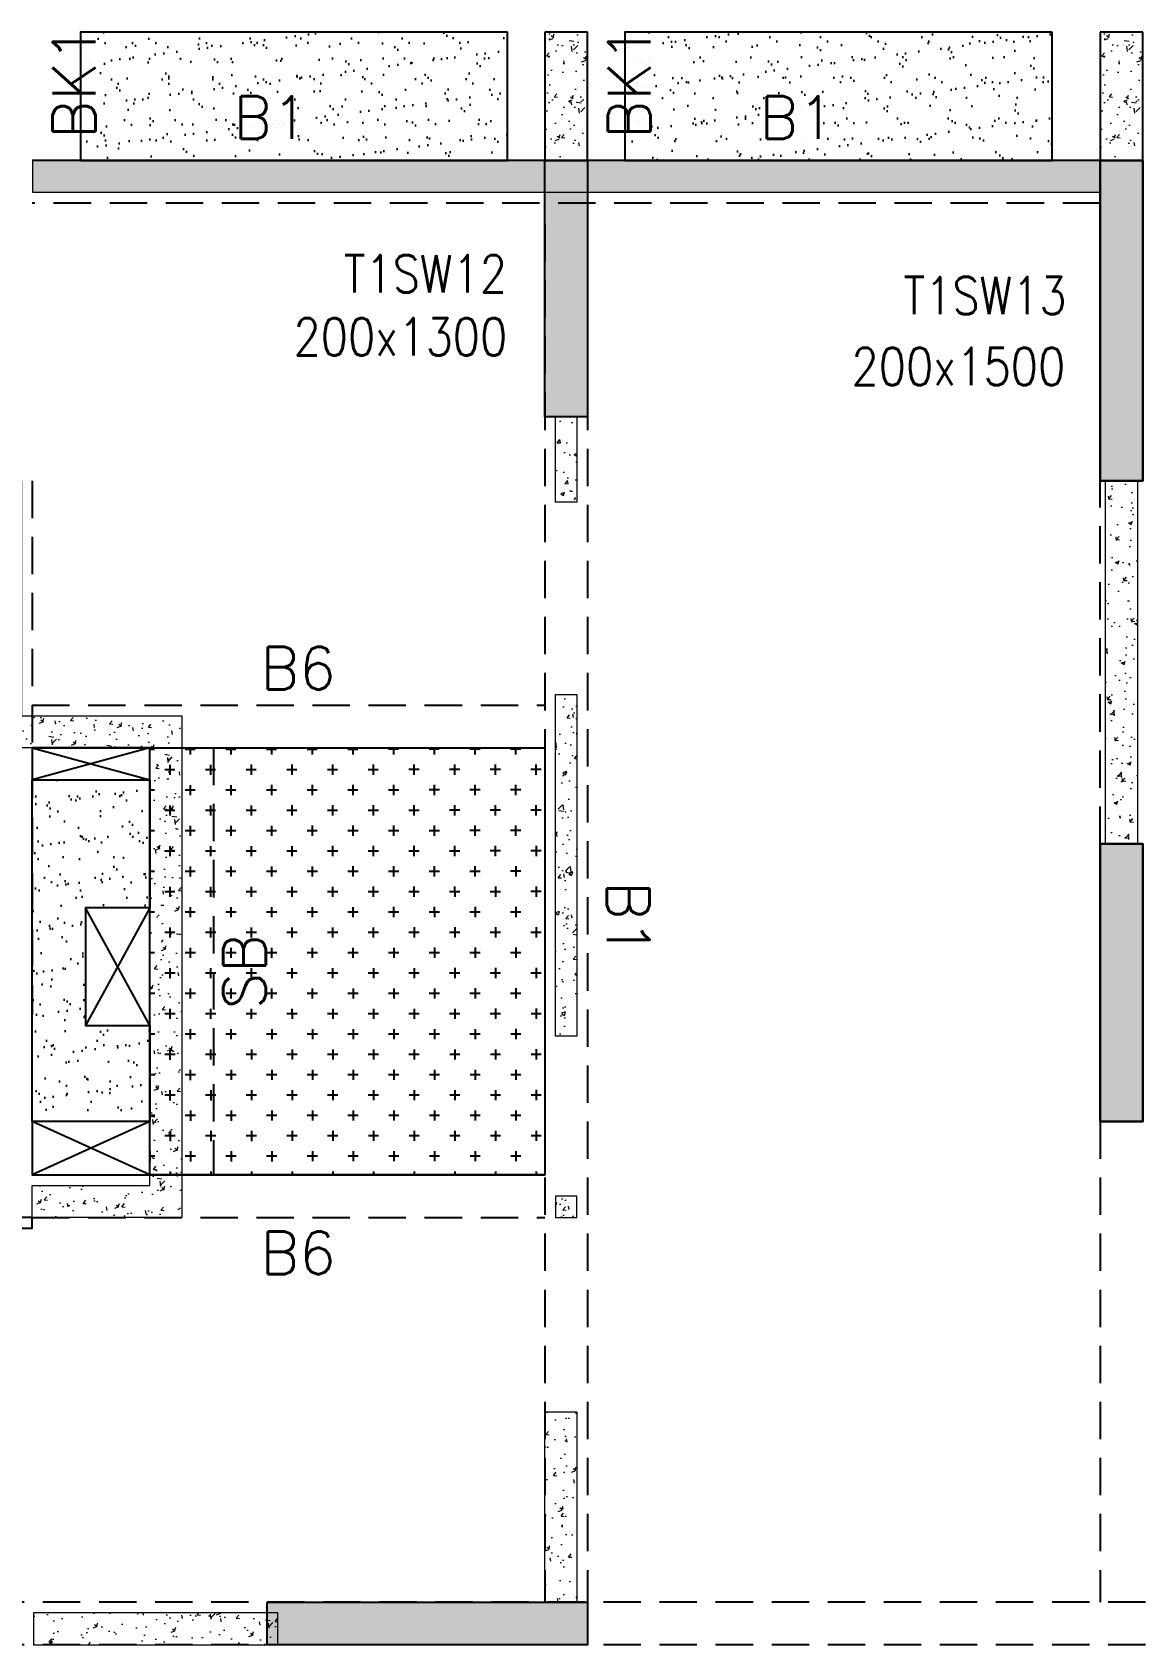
# Model space of a CAD drawing. Header units: millimetres. Extents: x 1078357 to 2594950, y -4969473 to -4636555.
# Drawn here: x 1838981 to 1844181, y -4654688 to -4647138 of the extents above; entities that cross this region are included whole.
import ezdxf

# ---------------------------------------------------------------- set-up
doc = ezdxf.new("R2010")
doc.units = ezdxf.units.MM
for name, pattern in [('CONTINOUS', [0]), ('HIDDEN', [0.375, 0.25, -0.125]), ('New Retail block$0$CONTINOUS', [0])]:
    doc.linetypes.add(name, pattern=pattern)
for name, color, linetype, lineweight in [('A-_ANOTDIMA_D-', 6, 'Continuous', 13), ('COL. NO.', 30, 'Continuous', 25), ('COL. SIZE', 7, 'Continuous', 25), ('HATCH', 8, 'Continuous', 30), ('S-NON STR RCC WALL', 8, 'Continuous', 0)]:
    doc.layers.add(name, color=color, linetype=linetype, lineweight=lineweight)
for name, color, linetype in [('B-200x325', 201, 'HIDDEN'), ('B-200x650', 241, 'HIDDEN'), ('B-300xSLAB THK.', 151, 'Continuous'), ('BK1-200x650', 241, 'HIDDEN'), ('DROP SLAB', 8, 'Continuous'), ('S-COLUMN_SHEAR WALL', 1, 'Continuous'), ('S-PROJECTION', 54, 'New Retail block$0$CONTINOUS'), ('SLAB FOLD', 8, 'Continuous')]:
    doc.layers.add(name, color=color, linetype=linetype)
doc.styles.add('ROMANS', font='romans.shx', dxfattribs={"width": 0.85})

# ---------------------------------------------------------------- blocks, each defined once
blk = doc.blocks.new('G$CD63B60BD')
at = {"layer": 'COL. NO.', "linetype": 'Continuous', "style": 'ROMANS', "width": 0.85}
for s, p in [('T1SW12', (27733.3, 15281.9, -320.4)), ('T1SW13', (30354.1, 15179.3, -320.4))]:
    blk.add_text(s, height=175, dxfattribs=at).set_placement(p)
at = {"layer": 'COL. SIZE', "linetype": 'Continuous', "style": 'ROMANS', "width": 0.85}
for s, p in [('200x1300', (27498.6, 14986.7, -320.4)), ('200x1500', (30111.3, 14847.6, -320.4))]:
    blk.add_text(s, height=175, dxfattribs=at).set_placement(p)

msp = doc.modelspace()

# ---------------------------------------------------------------- hatches: boundary and pattern name
at = {"layer": 'DROP SLAB'}
h = msp.add_hatch(dxfattribs=at)
h.set_pattern_fill('CROSS', color=8, scale=15, angle=179.96921)
h.set_pattern_definition([(180.03079016, (-1451735.6, 9389968.63), (-95.1987999, -95.3011726), [47.625, -142.875]), (270.03079016, (-1451759.43, 9389992.43), (95.3011726, -95.1987999), [47.625, -142.875])])
h.paths.add_polyline_path([(1839531.1, -4650488), (1841381.1, -4650488), (1841381.1, -4652487.8), (1839531.1, -4652487.8)])
at = {"layer": 'HATCH'}
h = msp.add_hatch(dxfattribs=at)
h.set_pattern_fill('AR-SAND', color=8, scale=3, angle=179.97015)
h.set_pattern_definition([(37.4701541, (-1040602.19, 9339832.47), (-4.7236114, 146.8264517), [0, -115.824, 0, -129.54, 0, -123.825]), (7.4701541, (-1040602.2, 9339832.47), (134.9689868, 214.9772528), [0, -62.484, 0, -104.394, 0, -40.005]), (327.4701541, (-1040695.92, 9339832.52), (237.2979035, 0.3075449), [0, -38.1, 0, -137.16, 0, -179.07]), (317.4701541, (-1040695.92, 9339832.52), (229.1017424, 66.759465), [0, -19.05, 0, -89.916, 0, -102.87])])
h.paths.add_polyline_path([(1841206.4, -4647137.8), (1839206.4, -4647137.8), (1839206.4, -4647737.8), (1841206.4, -4647737.8)])
h = msp.add_hatch(dxfattribs=at)
h.set_pattern_fill('AR-SAND', color=8, scale=3, angle=179.97015)
h.set_pattern_definition([(37.4701541, (-1043152.19, 9339832.47), (-4.7236114, 146.8264517), [0, -115.824, 0, -129.54, 0, -123.825]), (7.4701541, (-1043152.2, 9339832.47), (134.9689868, 214.9772528), [0, -62.484, 0, -104.394, 0, -40.005]), (327.4701541, (-1043245.92, 9339832.52), (237.2979035, 0.3075449), [0, -38.1, 0, -137.16, 0, -179.07]), (317.4701541, (-1043245.92, 9339832.52), (229.1017424, 66.759465), [0, -19.05, 0, -89.916, 0, -102.87])])
h.paths.add_polyline_path([(1843756.4, -4647137.8), (1841756.4, -4647137.8), (1841756.4, -4647737.8), (1843756.4, -4647737.8)])
h = msp.add_hatch(dxfattribs=at)
h.set_pattern_fill('AR-SAND', color=8, scale=3, angle=179.97015)
h.set_pattern_definition([(37.47015413, (-3195901.69, 18707870.77), (-4.72361136, 146.8264517), [0, -115.824, 0, -129.54, 0, -123.825]), (7.4701541, (-3195901.7, 18707870.77), (134.9689868, 214.9772528), [0, -62.484, 0, -104.394, 0, -40.005]), (327.4701541, (-3195995.42, 18707870.82), (237.2979035, 0.3075449), [0, -38.1, 0, -137.16, 0, -179.07]), (317.4701541, (-3195995.42, 18707870.82), (229.1017424, 66.759465), [0, -19.05, 0, -89.916, 0, -102.87])])
h.paths.add_polyline_path([(1838981.3, -4650637.8), (1839531.3, -4650637.8), (1839531.3, -4651237.9), (1839231.3, -4651237.9), (1839231.3, -4651787.8), (1839531.3, -4651787.8), (1839531.3, -4652237.8), (1838981.3, -4652237.8)])
at = {"layer": 'S-COLUMN_SHEAR WALL', "lineweight": 25}
h = msp.add_hatch(color=1, dxfattribs=at)
h.dxf.hatch_style = 1
h.paths.add_polyline_path([(1841381.1, -4648937.8), (1841581.1, -4648937.8), (1841581.1, -4647737.8), (1841381.1, -4647737.8)])
at = {"layer": 'S-COLUMN_SHEAR WALL', "lineweight": 25, "extrusion": (1.00316e-06, 1.91639e-11, 1)}
h = msp.add_hatch(color=1, dxfattribs=at)
h.dxf.hatch_style = 1
h.paths.add_polyline_path([(1844181.1, -4647737.8), (1843981.1, -4647737.8), (1843981.1, -4649237.8), (1844181.1, -4649237.8)])
at = {"layer": 'S-COLUMN_SHEAR WALL', "lineweight": 25, "extrusion": (-1.00316e-06, 2.11765e-11, 1)}
h = msp.add_hatch(color=1, dxfattribs=at)
h.dxf.hatch_style = 1
h.paths.add_polyline_path([(1843981.1, -4647737.8), (1844181.1, -4647737.8), (1844181.1, -4649237.8), (1843981.1, -4649237.8)])
at = {"layer": 'S-COLUMN_SHEAR WALL', "lineweight": 25, "extrusion": (1.00316e-06, 1.91639e-11, 1)}
h = msp.add_hatch(color=1, dxfattribs=at)
h.dxf.hatch_style = 1
h.paths.add_polyline_path([(1844181.1, -4652237.8), (1843981.1, -4652237.8), (1843981.1, -4650937.8), (1844181.1, -4650937.8)])
at = {"layer": 'S-COLUMN_SHEAR WALL', "lineweight": 25, "extrusion": (-1.00316e-06, 2.11765e-11, 1)}
h = msp.add_hatch(color=1, dxfattribs=at)
h.dxf.hatch_style = 1
h.paths.add_polyline_path([(1843981.1, -4652237.8), (1844181.1, -4652237.8), (1844181.1, -4650937.8), (1843981.1, -4650937.8)])
at = {"layer": 'S-COLUMN_SHEAR WALL', "lineweight": 25}
h = msp.add_hatch(color=1, dxfattribs=at)
h.dxf.hatch_style = 1
h.paths.add_polyline_path([(1840081.1, -4654487.8), (1841581.1, -4654487.8), (1841581.1, -4654687.8), (1840081.1, -4654687.8)])
at = {"layer": 'S-NON STR RCC WALL'}
h = msp.add_hatch(dxfattribs=at)
h.set_pattern_fill('AR-CONC', color=256, angle=180)
h.set_pattern_definition([(50, (-6692463.69, 32907950.43), (182.184669, -15.93908554), [19.05, -209.55]), (355, (-6692463.69, 32907950.43), (-35.2434214, 191.0568452), [15.24, -167.6405842]), (100.4514447, (-6692448.5, 32907949.1), (146.9412471, 175.1177519), [16.1900088, -178.0902446]), (46.1842, (-6692463.69, 32908001.23), (271.0790409, -42.0423279), [28.575, -314.325]), (96.6355576, (-6692441.1, 32907997.72), (237.404134, 247.4261246), [24.2850231, -267.1356082]), (351.1841512, (-6692463.69, 32908001.23), (237.404134, 247.4261246), [22.859967, -251.459732]), (21, (-6692438.29, 32907988.53), (151.61439127, -102.2651982), [19.05, -209.55]), (326, (-6692438.29, 32907988.53), (61.80202835, 184.1879661), [15.24, -167.64]), (71.451445, (-6692425.65, 32907980), (213.4164193, 81.9227689), [16.1900088, -178.0899376]), (37.5, (-6692463.685, 32907950.43), (3.08860325, 84.55503887), [0, -165.608, 0, -170.18, 0, -168.275]), (7.5, (-6692463.685, 32907950.43), (66.8196625, 100.18057482), [0, -97.028, 0, -161.798, 0, -64.135]), (327.5, (-6692520.33, 32907950.43), (135.59059517, -5.72874399), [0, -63.5, 0, -198.12, 0, -262.89]), (317.5, (-6692545.73, 32907950.43), (148.1291814, 25.42649103), [0, -82.55, 0, -131.572, 0, -186.69])])
h.paths.add_polyline_path([(1841581.1, -4647737.8), (1841581.1, -4647137.8), (1841381.1, -4647137.8), (1841381.1, -4647737.8), (1841581.1, -4647737.8)], is_closed=False)
h = msp.add_hatch(dxfattribs=at)
h.set_pattern_fill('AR-CONC', color=256, angle=180)
h.set_pattern_definition([(50, (-6689863.66, 32907950.42), (182.184669, -15.93908554), [19.05, -209.55]), (355, (-6689863.66, 32907950.42), (-35.2434214, 191.0568452), [15.24, -167.6405842]), (100.4514447, (-6689848.48, 32907949.1), (146.9412471, 175.1177519), [16.1900088, -178.0902446]), (46.1842, (-6689863.66, 32908001.22), (271.0790409, -42.0423279), [28.575, -314.325]), (96.6355576, (-6689841.08, 32907997.72), (237.404134, 247.4261246), [24.2850231, -267.1356082]), (351.1841512, (-6689863.66, 32908001.22), (237.404134, 247.4261246), [22.859967, -251.459732]), (21, (-6689838.26, 32907988.52), (151.61439127, -102.2651982), [19.05, -209.55]), (326, (-6689838.26, 32907988.52), (61.80202835, 184.1879661), [15.24, -167.64]), (71.451445, (-6689825.63, 32907980), (213.4164193, 81.9227689), [16.1900088, -178.0899376]), (37.5, (-6689863.665, 32907950.424), (3.08860325, 84.55503887), [0, -165.608, 0, -170.18, 0, -168.275]), (7.5, (-6689863.665, 32907950.42), (66.8196625, 100.18057482), [0, -97.028, 0, -161.798, 0, -64.135]), (327.5, (-6689920.31, 32907950.424), (135.59059517, -5.72874399), [0, -63.5, 0, -198.12, 0, -262.89]), (317.5, (-6689945.71, 32907950.42), (148.1291814, 25.42649103), [0, -82.55, 0, -131.572, 0, -186.69])])
h.paths.add_polyline_path([(1844181.1, -4647737.8), (1844181.1, -4647137.8), (1843981.1, -4647137.8), (1843981.1, -4647737.8), (1844181.1, -4647737.8)], is_closed=False)
h = msp.add_hatch(dxfattribs=at)
h.set_pattern_fill('AR-CONC', color=256, angle=180)
h.set_pattern_definition([(50, (-5623938.83, 27938857.12), (182.184669, -15.93908554), [19.05, -209.55]), (355, (-5623938.83, 27938857.12), (-35.2434214, 191.0568452), [15.24, -167.6405842]), (100.4514447, (-5623923.65, 27938855.8), (146.9412471, 175.1177519), [16.1900088, -178.0902446]), (46.1842, (-5623938.83, 27938907.92), (271.0790409, -42.042328), [28.575, -314.325]), (96.6355576, (-5623916.24, 27938904.42), (237.404134, 247.4261246), [24.2850231, -267.1356082]), (351.1841512, (-5623938.83, 27938907.92), (237.404134, 247.4261246), [22.859967, -251.459732]), (21, (-5623913.43, 27938895.22), (151.6143913, -102.2651982), [19.05, -209.55]), (326, (-5623913.43, 27938895.22), (61.8020283, 184.1879661), [15.24, -167.64]), (71.451445, (-5623900.8, 27938886.7), (213.4164193, 81.9227689), [16.1900088, -178.0899376]), (37.5, (-5623938.834, 27938857.12), (3.08860325, 84.55503887), [0, -165.608, 0, -170.18, 0, -168.275]), (7.5, (-5623938.83, 27938857.12), (66.8196625, 100.18057482), [0, -97.028, 0, -161.798, 0, -64.135]), (327.5, (-5623995.476, 27938857.12), (135.59059517, -5.72874399), [0, -63.5, 0, -198.12, 0, -262.89]), (317.5, (-5624020.88, 27938857.12), (148.1291814, 25.42649103), [0, -82.55, 0, -131.572, 0, -186.69])])
h.paths.add_polyline_path([(1838984.3, -4647737.8), (1843981.4, -4647737.8), (1843981.4, -4647887.8), (1838984.3, -4647887.8)])
h = msp.add_hatch(dxfattribs=at)
h.set_pattern_fill('AR-CONC', color=256, angle=180)
h.set_pattern_definition([(50, (1841494.62, -4749442.22), (182.18467, -15.93909), [19.05, -209.55]), (355, (1841494.62, -4749442.22), (-35.24342, 191.05685), [15.24, -167.6406]), (100.45144, (1841509.8, -4749443.55), (146.94125, 175.11775), [16.19, -178.09024]), (46.1842, (1841494.62, -4749391.42), (271.07904, -42.04233), [28.575, -314.325]), (96.63556, (1841517.2, -4749394.93), (237.4041, 247.4261), [24.285, -267.1356]), (351.18415, (1841494.62, -4749391.42), (237.4041, 247.4261), [22.86, -251.4597]), (21, (1841520.02, -4749404.12), (151.6144, -102.2652), [19.05, -209.55]), (326, (1841520.02, -4749404.12), (61.80203, 184.18797), [15.24, -167.64]), (71.45144, (1841532.65, -4749412.65), (213.41642, 81.92277), [16.19, -178.08994]), (37.5, (1841494.62, -4749442.225), (3.088603, 84.55504), [0, -165.608, 0, -170.18, 0, -168.275]), (7.5, (1841494.62, -4749442.225), (66.81966, 100.180575), [0, -97.028, 0, -161.798, 0, -64.135]), (327.5, (1841437.976, -4749442.225), (135.590595, -5.728744), [0, -63.5, 0, -198.12, 0, -262.89]), (317.5, (1841412.58, -4749442.22), (148.12918, 25.42649), [0, -82.55, 0, -131.572, 0, -186.69])])
h.paths.add_polyline_path([(1841431.4, -4648937.8), (1841531.4, -4648937.8), (1841531.4, -4649337.8), (1841431.4, -4649337.8)])
h = msp.add_hatch(dxfattribs=at)
h.set_pattern_fill('AR-CONC', color=256, angle=180)
h.set_pattern_definition([(50, (-4526714.12, 23254837.94), (182.184669, -15.9390855), [19.05, -209.55]), (355, (-4526714.12, 23254837.94), (-35.2434214, 191.0568452), [15.24, -167.6405842]), (100.4514447, (-4526698.94, 23254836.6), (146.9412471, 175.1177519), [16.1900088, -178.0902446]), (46.1842, (-4526714.12, 23254888.74), (271.0790409, -42.042328), [28.575, -314.325]), (96.6355576, (-4526691.53, 23254885.23), (237.404134, 247.4261246), [24.2850231, -267.1356082]), (351.1841512, (-4526714.12, 23254888.74), (237.404134, 247.4261246), [22.859967, -251.459732]), (21, (-4526688.72, 23254876.04), (151.6143913, -102.2651982), [19.05, -209.55]), (326, (-4526688.72, 23254876.04), (61.8020283, 184.1879661), [15.24, -167.64]), (71.451445, (-4526676.08, 23254867.51), (213.4164193, 81.9227689), [16.1900088, -178.0899376]), (37.5, (-4526714.12, 23254837.935), (3.08860325, 84.55503887), [0, -165.608, 0, -170.18, 0, -168.275]), (7.5, (-4526714.12, 23254837.935), (66.8196625, 100.18057482), [0, -97.028, 0, -161.798, 0, -64.135]), (327.5, (-4526770.76, 23254837.935), (135.59059517, -5.728744), [0, -63.5, 0, -198.12, 0, -262.89]), (317.5, (-4526796.16, 23254837.94), (148.1291814, 25.42649103), [0, -82.55, 0, -131.572, 0, -186.69])])
h.paths.add_polyline_path([(1839681.4, -4650337.8), (1839681.4, -4652687.8), (1838981.4, -4652687.8), (1838981.4, -4652537.8), (1839531.4, -4652537.8), (1839531.4, -4650487.8), (1838781.4, -4650487.8), (1838781.4, -4649237.7), (1838931.4, -4649237.7), (1838931.4, -4650337.8)])
at = {"layer": 'S-NON STR RCC WALL', "ltscale": 700}
h = msp.add_hatch(dxfattribs=at)
h.set_pattern_fill('AR-CONC', color=256)
h.set_pattern_definition([(50, (710890.26, -65139.46), (182.184669, -15.9390855), [19.05, -209.55]), (355, (710890.26, -65139.46), (-35.2434214, 191.056845), [15.24, -167.640584]), (100.4514447, (710905.45, -65140.8), (146.941247, 175.117752), [16.190009, -178.0902446]), (46.1842, (710890.26, -65088.66), (271.079041, -42.042328), [28.575, -314.325]), (96.6355576, (710912.85, -65092.17), (237.404134, 247.426125), [24.285023, -267.135608]), (351.184151, (710890.26, -65088.66), (237.404134, 247.426125), [22.859967, -251.459732]), (21, (710915.66, -65101.36), (151.6143913, -102.265198), [19.05, -209.55]), (326, (710915.66, -65101.36), (61.802028, 184.187966), [15.24, -167.64]), (71.451445, (710928.3, -65109.89), (213.416419, 81.922769), [16.190009, -178.0899376]), (37.5, (710890.264, -65139.464), (3.08860325, 84.5550389), [0, -165.608, 0, -170.18, 0, -168.275]), (7.5, (710890.26, -65139.46), (66.8196625, 100.1805748), [0, -97.028, 0, -161.798, 0, -64.135]), (327.5, (710833.62, -65139.464), (135.5905952, -5.728744), [0, -63.5, 0, -198.12, 0, -262.89]), (317.5, (710808.22, -65139.46), (148.1291814, 25.426491), [0, -82.55, 0, -131.572, 0, -186.69])])
h.paths.add_polyline_path([(1844006.3, -4649237.7), (1844156.3, -4649237.7), (1844156.3, -4650937.7), (1844006.3, -4650937.7)])
at = {"layer": 'S-NON STR RCC WALL'}
h = msp.add_hatch(dxfattribs=at)
h.set_pattern_fill('AR-CONC', color=256, angle=180)
h.set_pattern_definition([(50, (2938719.33, -9433461.41), (182.184669, -15.9390855), [19.05, -209.55]), (355, (2938719.33, -9433461.41), (-35.2434214, 191.056845), [15.24, -167.640584]), (100.4514447, (2938734.52, -9433462.74), (146.941247, 175.117752), [16.190009, -178.0902446]), (46.1842, (2938719.33, -9433410.61), (271.079041, -42.042328), [28.575, -314.325]), (96.6355576, (2938741.92, -9433414.12), (237.404134, 247.426125), [24.285023, -267.135608]), (351.184151, (2938719.33, -9433410.6), (237.404134, 247.426125), [22.859967, -251.459732]), (21, (2938744.73, -9433423.31), (151.6143913, -102.265198), [19.05, -209.55]), (326, (2938744.73, -9433423.31), (61.802028, 184.187966), [15.24, -167.64]), (71.451445, (2938757.37, -9433431.83), (213.416419, 81.922769), [16.190009, -178.0899376]), (37.5, (2938719.334, -9433461.41), (3.08860325, 84.5550389), [0, -165.608, 0, -170.18, 0, -168.275]), (7.5, (2938719.33, -9433461.41), (66.8196625, 100.1805748), [0, -97.028, 0, -161.798, 0, -64.135]), (327.5, (2938662.69, -9433461.41), (135.5905952, -5.728744), [0, -63.5, 0, -198.12, 0, -262.89]), (317.5, (2938637.29, -9433461.41), (148.1291814, 25.426491), [0, -82.55, 0, -131.572, 0, -186.69])])
h.paths.add_polyline_path([(1841431.4, -4650237.8), (1841531.4, -4650237.8), (1841531.4, -4651837.8), (1841431.4, -4651837.8)])
h = msp.add_hatch(dxfattribs=at)
h.set_pattern_fill('AR-CONC', color=256, angle=180)
h.set_pattern_definition([(50, (2938706.12, -9434826.08), (182.184669, -15.9390855), [19.05, -209.55]), (355, (2938706.12, -9434826.08), (-35.2434214, 191.056845), [15.24, -167.640584]), (100.4514447, (2938721.3, -9434827.4), (146.941247, 175.117752), [16.190009, -178.0902446]), (46.1842, (2938706.12, -9434775.28), (271.079041, -42.042328), [28.575, -314.325]), (96.6355576, (2938728.7, -9434778.78), (237.404134, 247.426125), [24.285023, -267.135608]), (351.184151, (2938706.12, -9434775.28), (237.404134, 247.426125), [22.859967, -251.459732]), (21, (2938731.52, -9434787.98), (151.6143913, -102.265198), [19.05, -209.55]), (326, (2938731.52, -9434787.98), (61.802028, 184.187966), [15.24, -167.64]), (71.451445, (2938744.15, -9434796.5), (213.416419, 81.922769), [16.190009, -178.0899376]), (37.5, (2938706.12, -9434826.077), (3.08860325, 84.5550389), [0, -165.608, 0, -170.18, 0, -168.275]), (7.5, (2938706.12, -9434826.08), (66.8196625, 100.1805748), [0, -97.028, 0, -161.798, 0, -64.135]), (327.5, (2938649.48, -9434826.077), (135.5905952, -5.728744), [0, -63.5, 0, -198.12, 0, -262.89]), (317.5, (2938624.08, -9434826.08), (148.1291814, 25.426491), [0, -82.55, 0, -131.572, 0, -186.69])])
h.paths.add_polyline_path([(1841431.4, -4652687.8), (1841531.4, -4652687.8), (1841531.4, -4652587.8), (1841431.4, -4652587.8)])
h = msp.add_hatch(dxfattribs=at)
h.set_pattern_fill('AR-CONC', color=256, angle=180)
h.set_pattern_definition([(50, (-5610153.59, 27938857.12), (182.184669, -15.93908554), [19.05, -209.55]), (355, (-5610153.59, 27938857.12), (-35.2434214, 191.0568452), [15.24, -167.6405842]), (100.4514447, (-5610138.4, 27938855.79), (146.9412471, 175.1177519), [16.1900088, -178.0902446]), (46.1842, (-5610153.59, 27938907.92), (271.0790409, -42.042328), [28.575, -314.325]), (96.6355576, (-5610131, 27938904.4), (237.404134, 247.4261246), [24.2850231, -267.1356082]), (351.1841512, (-5610153.6, 27938907.92), (237.404134, 247.4261246), [22.859967, -251.459732]), (21, (-5610128.19, 27938895.22), (151.6143913, -102.2651982), [19.05, -209.55]), (326, (-5610128.19, 27938895.22), (61.8020283, 184.1879661), [15.24, -167.64]), (71.451445, (-5610115.55, 27938886.7), (213.4164193, 81.9227689), [16.1900088, -178.0899376]), (37.5, (-5610153.587, 27938857.115), (3.08860325, 84.55503887), [0, -165.608, 0, -170.18, 0, -168.275]), (7.5, (-5610153.59, 27938857.115), (66.8196625, 100.18057482), [0, -97.028, 0, -161.798, 0, -64.135]), (327.5, (-5610210.23, 27938857.115), (135.59059517, -5.72874399), [0, -63.5, 0, -198.12, 0, -262.89]), (317.5, (-5610235.63, 27938857.12), (148.1291814, 25.42649103), [0, -82.55, 0, -131.572, 0, -186.69])])
h.paths.add_polyline_path([(1841381.3, -4653597.8), (1841531.3, -4653597.8), (1841531.3, -4654487.7), (1841381.3, -4654487.7)])
h = msp.add_hatch(dxfattribs=at)
h.set_pattern_fill('AR-CONC', color=256)
h.set_pattern_definition([(50, (-4526714.12, 23254837.94), (182.184669, -15.9390855), [19.05, -209.55]), (355, (-4526714.12, 23254837.94), (-35.2434214, 191.0568452), [15.24, -167.6405842]), (100.4514447, (-4526698.94, 23254836.6), (146.9412471, 175.1177519), [16.1900088, -178.0902446]), (46.1842, (-4526714.12, 23254888.74), (271.0790409, -42.042328), [28.575, -314.325]), (96.6355576, (-4526691.53, 23254885.23), (237.404134, 247.4261246), [24.2850231, -267.1356082]), (351.1841512, (-4526714.12, 23254888.74), (237.404134, 247.4261246), [22.859967, -251.459732]), (21, (-4526688.72, 23254876.04), (151.6143913, -102.2651982), [19.05, -209.55]), (326, (-4526688.72, 23254876.04), (61.8020283, 184.1879661), [15.24, -167.64]), (71.451445, (-4526676.08, 23254867.51), (213.4164193, 81.9227689), [16.1900088, -178.0899376]), (37.5, (-4526714.12, 23254837.935), (3.08860325, 84.55503887), [0, -165.608, 0, -170.18, 0, -168.275]), (7.5, (-4526714.12, 23254837.935), (66.8196625, 100.18057482), [0, -97.028, 0, -161.798, 0, -64.135]), (327.5, (-4526770.76, 23254837.935), (135.59059517, -5.728744), [0, -63.5, 0, -198.12, 0, -262.89]), (317.5, (-4526796.16, 23254837.94), (148.1291814, 25.42649103), [0, -82.55, 0, -131.572, 0, -186.69])])
h.paths.add_polyline_path([(1840131.3, -4654537.8), (1838986.8, -4654537.8), (1838986.8, -4654687.8), (1840131.3, -4654687.8)])

# ---------------------------------------------------------------- linework, layer by layer
at = {"layer": 'B-200x325', "ltscale": 700}
for p, q in [((1838981.1, -4650288, 0), (1841381.1, -4650288, 0)), ((1838981.2, -4652687.8, 0), (1841381.1, -4652687.8, 0))]:
    msp.add_line(p, q, dxfattribs=at)
at = {"layer": 'B-200x325', "linetype": 'Continuous', "ltscale": 700}
for p, q in [((1838981.1, -4650488, 0), (1841381.1, -4650488, 0)), ((1838981.2, -4652487.8, 0), (1841381.1, -4652487.8, 0))]:
    msp.add_line(p, q, dxfattribs=at)
at = {"layer": 'B-200x650', "linetype": 'CONTINOUS', "ltscale": 700}
for p, q in [((1841581.1, -4647137.8, 0), (1841381.1, -4647137.8, 0)), ((1841381.1, -4647137.8, 0), (1841381.1, -4647737.8, 0)), ((1841581.1, -4647737.8, 0), (1841581.1, -4647137.8, 0)), ((1844181.1, -4647137.8, 0), (1843981.1, -4647137.8, 0)), ((1843981.1, -4647137.8, 0), (1843981.1, -4647737.8, 0)), ((1844181.1, -4647737.8, 0), (1844181.1, -4647137.8, 0)), ((1843981.4, -4647737.8, 0), (1838981.4, -4647737.8, 0))]:
    msp.add_line(p, q, dxfattribs=at)
at = {"layer": 'B-200x650', "linetype": 'HIDDEN', "ltscale": 700}
for p, q in [((1843981.4, -4647937.8, 0), (1838981.4, -4647937.8, 0)), ((1841381.3, -4648037.8, 0), (1841381.3, -4654487.7, 0)), ((1841581.3, -4648037.8, 0), (1841581.3, -4654487.7, 0)), ((1838981.4, -4649237.7, 0), (1838981.4, -4651737.8, 0)), ((1843981.4, -4650937.7, 0), (1843981.4, -4649237.7, 0)), ((1843981.4, -4652237.8, 0), (1843981.4, -4654487.7, 0)), ((1849181.3, -4654487.7, 0), (1838324.7, -4654487.7, 0)), ((1849181.3, -4654687.7, 0), (1838324.7, -4654687.7, 0))]:
    msp.add_line(p, q, dxfattribs=at)
at = {"layer": 'B-300xSLAB THK.', "linetype": 'HIDDEN', "ltscale": 700}
for p, q in [((1839529.9, -4650488.3, 0), (1839529.9, -4652488.1, 0)), ((1839829.9, -4650488.3, 0), (1839829.9, -4652488.1, 0))]:
    msp.add_line(p, q, dxfattribs=at)
at = {"layer": 'BK1-200x650', "linetype": 'Continuous', "ltscale": 700, "elevation": 0}
msp.add_lwpolyline([(1838981.4, -4652687.8), (1838781.4, -4652687.8), (1838781.4, -4652738), (1838981.4, -4652738)], close=True, dxfattribs=at)
at = {"layer": 'DROP SLAB', "color": 3, "linetype": 'CONTINOUS', "ltscale": 500}
for p, q in [((1838981.3, -4650487.8, 0), (1839531.3, -4650637.8, 0)), ((1839530.5, -4650488.1, 0), (1838981.3, -4650637.8, 0)), ((1839531.3, -4651237.8, 0), (1839231.3, -4651787.8, 0)), ((1839531.3, -4651787.8, 0), (1839231.3, -4651237.8, 0)), ((1839531.3, -4652487.9, 0), (1838981.3, -4652237.8, 0)), ((1839531.3, -4652237.8, 0), (1838981.4, -4652487.9, 0))]:
    msp.add_line(p, q, dxfattribs=at)
at = {"layer": 'DROP SLAB', "color": 3, "linetype": 'CONTINOUS', "ltscale": 500, "elevation": 0}
for points in [[(1839531.3, -4650488.1), (1838981.3, -4650488.1), (1838981.3, -4650637.8), (1839531.3, -4650637.8)], [(1839531.1, -4650488), (1841381.1, -4650488), (1841381.1, -4652487.8), (1839531.1, -4652487.8)], [(1839531.3, -4651237.8), (1839231.3, -4651237.8), (1839231.3, -4651787.8), (1839531.3, -4651787.8)], [(1839531.3, -4652237.8), (1838981.4, -4652237.8), (1838981.4, -4652487.9), (1839531.3, -4652487.9)]]:
    msp.add_lwpolyline(points, close=True, dxfattribs=at)
at = {"layer": 'S-COLUMN_SHEAR WALL', "color": 1, "lineweight": 25, "elevation": 0}
for points in [[(1841381.1, -4647737.8), (1841581.1, -4647737.8), (1841581.1, -4648937.8), (1841381.1, -4648937.8)], [(1840081.1, -4654487.8), (1841581.1, -4654487.8), (1841581.1, -4654687.8), (1840081.1, -4654687.8)]]:
    msp.add_lwpolyline(points, close=True, dxfattribs=at)
at = {"layer": 'S-COLUMN_SHEAR WALL', "color": 1, "lineweight": 25, "extrusion": (1.00316e-06, 1.91639e-11, 1)}
for points, elevation in [([(1844181.1, -4647737.8), (1843981.1, -4647737.8), (1843981.1, -4649237.8), (1844181.1, -4649237.8)], 1.8), ([(1844181.1, -4652237.8), (1843981.1, -4652237.8), (1843981.1, -4650937.8), (1844181.1, -4650937.8)], 1.9)]:
    msp.add_lwpolyline(points, close=True, dxfattribs=dict(at, elevation=elevation))
at = {"layer": 'S-COLUMN_SHEAR WALL', "color": 1, "lineweight": 25, "extrusion": (-1.00316e-06, 2.11765e-11, 1)}
for points, elevation in [([(1843981.1, -4647737.8), (1844181.1, -4647737.8), (1844181.1, -4649237.8), (1843981.1, -4649237.8)], -1.9), ([(1843981.1, -4652237.8), (1844181.1, -4652237.8), (1844181.1, -4650937.8), (1843981.1, -4650937.8)], -1.8)]:
    msp.add_lwpolyline(points, close=True, dxfattribs=dict(at, elevation=elevation))
at = {"layer": 'S-NON STR RCC WALL', "elevation": 0}
for points in [[(1838984.3, -4647737.8), (1843981.4, -4647737.8), (1843981.4, -4647887.8), (1838984.3, -4647887.8)], [(1841431.4, -4648937.8), (1841531.4, -4648937.8), (1841531.4, -4649337.8), (1841431.4, -4649337.8)], [(1839681.4, -4650337.8), (1839681.4, -4652687.8), (1838981.4, -4652687.8), (1838981.4, -4652537.8), (1839531.4, -4652537.8), (1839531.4, -4650487.8), (1838781.4, -4650487.8), (1838781.4, -4649237.7), (1838931.4, -4649237.7), (1838931.4, -4650337.8)]]:
    msp.add_lwpolyline(points, close=True, dxfattribs=at)
at = {"layer": 'S-NON STR RCC WALL', "ltscale": 700, "elevation": 0}
for points in [[(1844006.3, -4649237.7), (1844156.3, -4649237.7), (1844156.3, -4650937.7), (1844006.3, -4650937.7)], [(1841431.4, -4650237.8), (1841531.4, -4650237.8), (1841531.4, -4651837.8), (1841431.4, -4651837.8)], [(1841431.4, -4652687.8), (1841531.4, -4652687.8), (1841531.4, -4652587.8), (1841431.4, -4652587.8)], [(1841381.3, -4653597.8), (1841531.3, -4653597.8), (1841531.3, -4654487.7), (1841381.3, -4654487.7)], [(1840131.3, -4654537.8), (1838986.8, -4654537.8), (1838986.8, -4654687.8), (1840131.3, -4654687.8)]]:
    msp.add_lwpolyline(points, close=True, dxfattribs=at)
at = {"layer": 'S-PROJECTION', "elevation": 0}
for points in [[(1841206.4, -4647137.8), (1839206.4, -4647137.8), (1839206.4, -4647737.8), (1841206.4, -4647737.8)], [(1843756.4, -4647137.8), (1841756.4, -4647137.8), (1841756.4, -4647737.8), (1843756.4, -4647737.8)]]:
    msp.add_lwpolyline(points, close=True, dxfattribs=at)
at = {"layer": 'SLAB FOLD', "color": 8, "ltscale": 1000, "elevation": 0}
msp.add_lwpolyline([(1838981.3, -4650637.8), (1839531.3, -4650637.8), (1839531.3, -4651237.9), (1839231.3, -4651237.9), (1839231.3, -4651787.8), (1839531.3, -4651787.8), (1839531.3, -4652237.8), (1838981.3, -4652237.8), (1838981.3, -4650637.8)], dxfattribs=at)

# ---------------------------------------------------------------- block references
at = {"layer": 'A-_ANOTDIMA_D-', "color": 2, "ltscale": 700}
msp.add_blockref('G$CD63B60BD', (1812706.1, -4663637.8, 0), dxfattribs=at)

# ---------------------------------------------------------------- texts
at = {"layer": 'B-200x325', "linetype": 'Continuous', "ltscale": 700, "style": 'ROMANS'}
for p in [(1840050.6, -4650215.9, -2.7), (1840050.6, -4652953, -2.7)]:
    msp.add_text('B6', height=200, rotation=359.99866, dxfattribs=at).set_placement(p)
at = {"layer": 'B-200x650', "linetype": 'CONTINOUS', "ltscale": 700, "style": 'ROMANS'}
for p in [(1839276.7, -4647637.4, 50), (1841876.7, -4647637.4, 50)]:
    msp.add_text('BK1', height=200, rotation=90, dxfattribs=at).set_placement(p)
at = {"layer": 'B-200x650', "linetype": 'HIDDEN', "ltscale": 500, "style": 'ROMANS'}
for rotation, p in [(359.99906, (1839922.9, -4647637.4, -2.7)), (359.99906, (1842387.3, -4647637.4, -2.7)), (269.99906, (1841671.8, -4651112.7, -2.7))]:
    msp.add_text('B1', height=200, rotation=rotation, dxfattribs=at).set_placement(p)
at = {"layer": 'B-300xSLAB THK.', "linetype": 'Continuous', "ltscale": 700, "style": 'ROMANS'}
msp.add_text('SB', height=200, rotation=90.00094, dxfattribs=at).set_placement((1840074.6, -4651712.4, -2.7))

doc.saveas('drawing.dxf')
